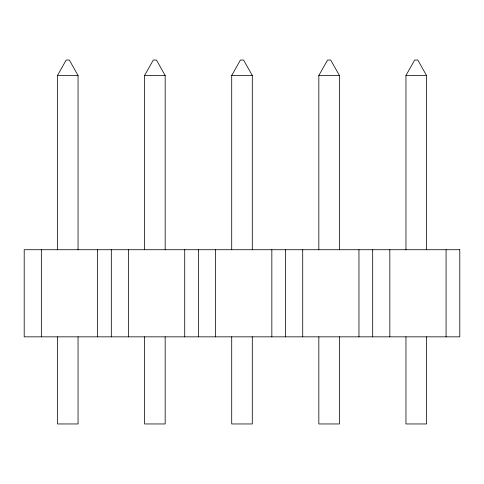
<?xml version="1.0" encoding="UTF-8"?>
<svg xmlns="http://www.w3.org/2000/svg" width="484" height="484" viewBox="0 0 484 484"><rect width="100%" height="100%" fill="white"/><g stroke="black" fill="none" stroke-linecap="round" stroke-linejoin="round"><path stroke-width="0.73" d="M57.469 249.72L57.469 75.48L66.181 60.04L69.339 60.04L78.051 75.48L78.051 249.72M144.589 249.72L144.589 75.48L153.301 60.04L156.459 60.04L165.171 75.48L165.171 249.72M231.709 249.72L231.709 75.48L240.421 60.04L243.579 60.04L252.291 75.48L252.291 249.72M318.829 249.72L318.829 75.48L327.541 60.04L330.699 60.04L339.411 75.48L339.411 249.72M405.949 249.72L405.949 75.48L414.661 60.04L417.819 60.04L426.531 75.48L426.531 249.72M57.469 75.48L78.051 75.48M144.589 75.48L165.171 75.48M231.709 75.48L252.291 75.48M318.829 75.48L339.411 75.48M405.949 75.48L426.531 75.48M446.079 249.72L446.079 336.84M426.531 336.84L426.531 423.96L405.949 423.96L405.949 336.84M389.832 249.72L389.832 336.84M372.68 249.72L372.68 336.84M358.959 249.72L358.959 336.84M339.411 336.84L339.411 423.96L318.829 423.96L318.829 336.84M302.712 249.72L302.712 336.84M285.56 249.72L285.56 336.84M271.839 249.72L271.839 336.84M252.291 336.84L252.291 423.96L231.709 423.96L231.709 336.84M215.592 249.72L215.592 336.84M198.44 249.72L198.44 336.84M184.719 249.72L184.719 336.84M165.171 336.84L165.171 423.96L144.589 423.96L144.589 336.84M128.472 249.72L128.472 336.84M111.32 249.72L111.32 336.84M97.599 249.72L97.599 336.84M78.051 336.84L78.051 423.96L57.469 423.96L57.469 336.84M41.352 249.72L41.352 336.84M459.8 249.72L24.2 249.72L24.2 336.84L459.8 336.84L459.8 249.72"/></g></svg>
